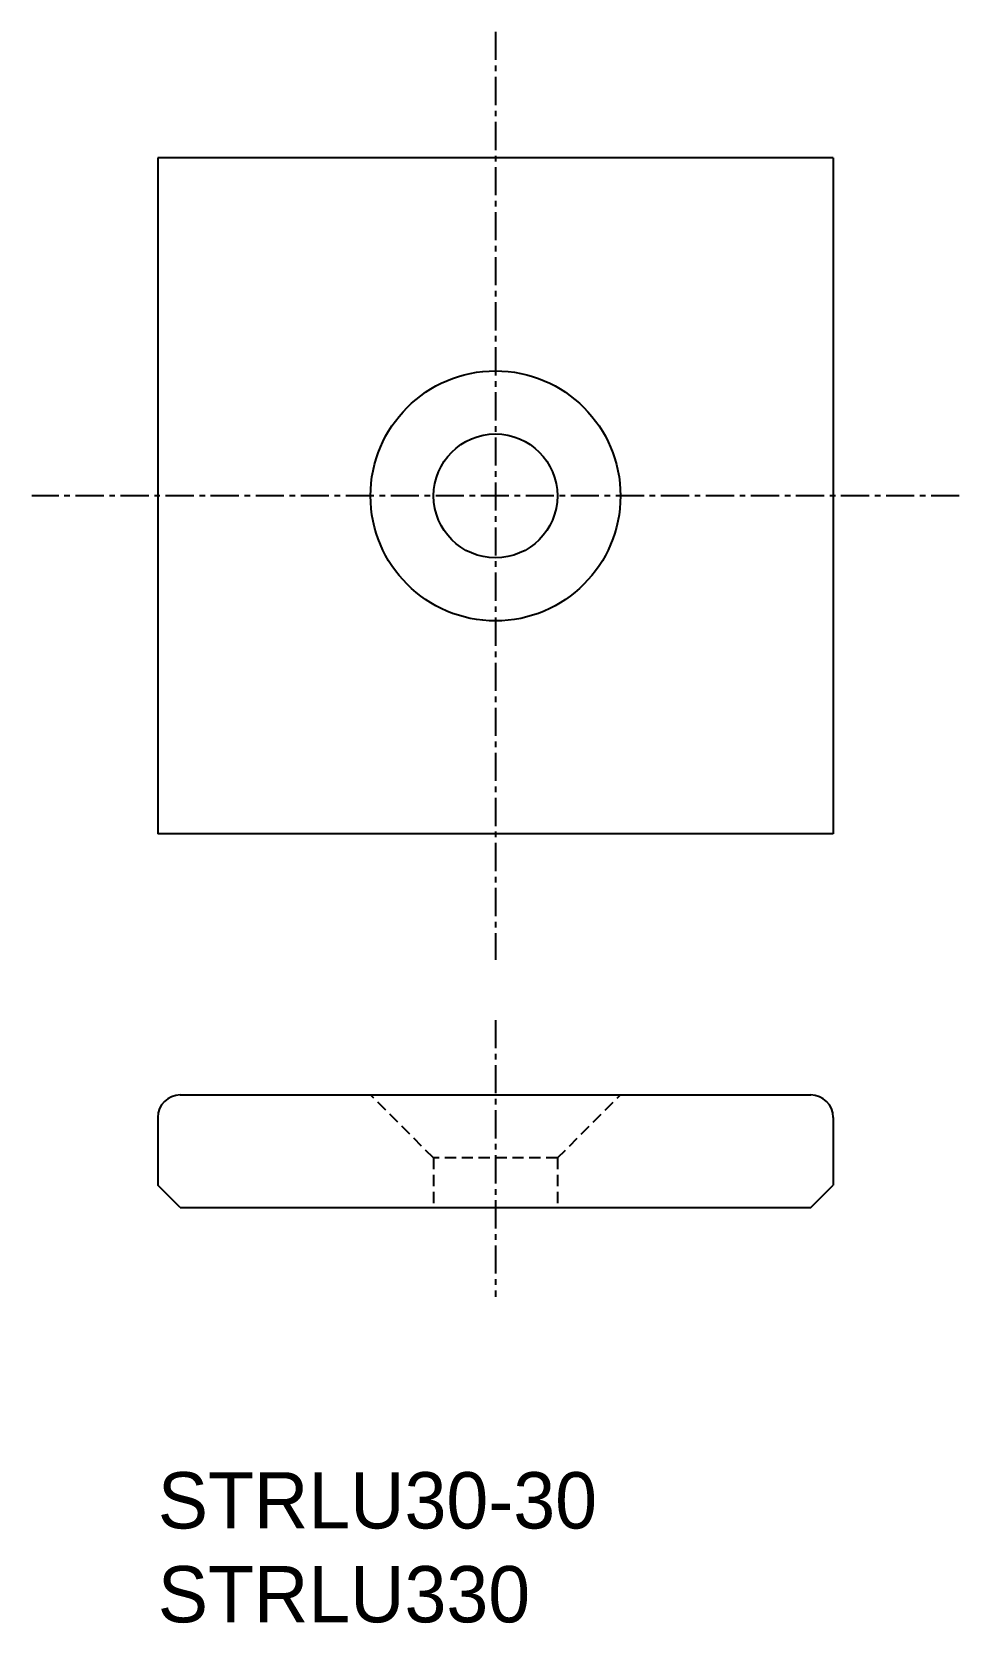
# Model space of a CAD drawing. Extents: x 4.4 to 45.6, y 10 to 80.6.
import ezdxf

# ---------------------------------------------------------------- set-up
doc = ezdxf.new("R2010")
doc.units = 0
doc.linetypes.add('CENTER', pattern=[2, 1.25, -0.25, 0.25, -0.25])
doc.linetypes.add('DASHED', pattern=[0.75, 0.5, -0.25])
doc.layers.get('0').update_dxf_attribs({"linetype": 'CONTINUOUS'})
doc.layers.add('CENTER', color=1, linetype='CENTER')

msp = doc.modelspace()

# ---------------------------------------------------------------- linework, layer by layer
at = {"color": 7, "linetype": 'CONTINUOUS'}
for p, q in [((10, 75), (10, 45)), ((40, 75), (10, 75)), ((40, 75), (40, 45)), ((40, 45), (10, 45)), ((11, 33.412), (39, 33.412)), ((10, 32.412), (10, 29.412)), ((40, 32.412), (40, 29.412)), ((11, 28.412), (10, 29.412)), ((39, 28.412), (40, 29.412)), ((11, 28.412), (39, 28.412))]:
    msp.add_line(p, q, dxfattribs=at)
at = {"color": 3, "linetype": 'DASHED'}
for p, q in [((22.25, 30.612), (19.45, 33.412)), ((27.75, 30.612), (30.55, 33.412)), ((27.75, 30.612), (22.25, 30.612)), ((22.25, 30.612), (22.25, 28.412)), ((27.75, 30.612), (27.75, 28.412))]:
    msp.add_line(p, q, dxfattribs=at)
at = {"color": 7, "linetype": 'CONTINUOUS'}
for radius in [5.55, 2.75]:
    msp.add_circle((25, 60), radius, dxfattribs=at)
for centre, start, end in [((11, 32.412), 90, 180), ((39, 32.412), 0, 90)]:
    msp.add_arc(centre, 1, start, end, dxfattribs=at)
at = {"layer": 'CENTER', "color": 1, "linetype": 'CENTER'}
for p, q in [((25, 80.597), (25, 39.403)), ((45.597, 60), (4.403, 60)), ((25, 36.734), (25, 24.449))]:
    msp.add_line(p, q, dxfattribs=at)

# ---------------------------------------------------------------- texts
at = {"color": 7, "linetype": 'CONTINUOUS'}
for s, p in [('STRLU30-30', (10, 14.167)), ('STRLU330', (10, 10))]:
    msp.add_text(s, height=2.5, dxfattribs=at).set_placement(p)

doc.saveas('drawing.dxf')
